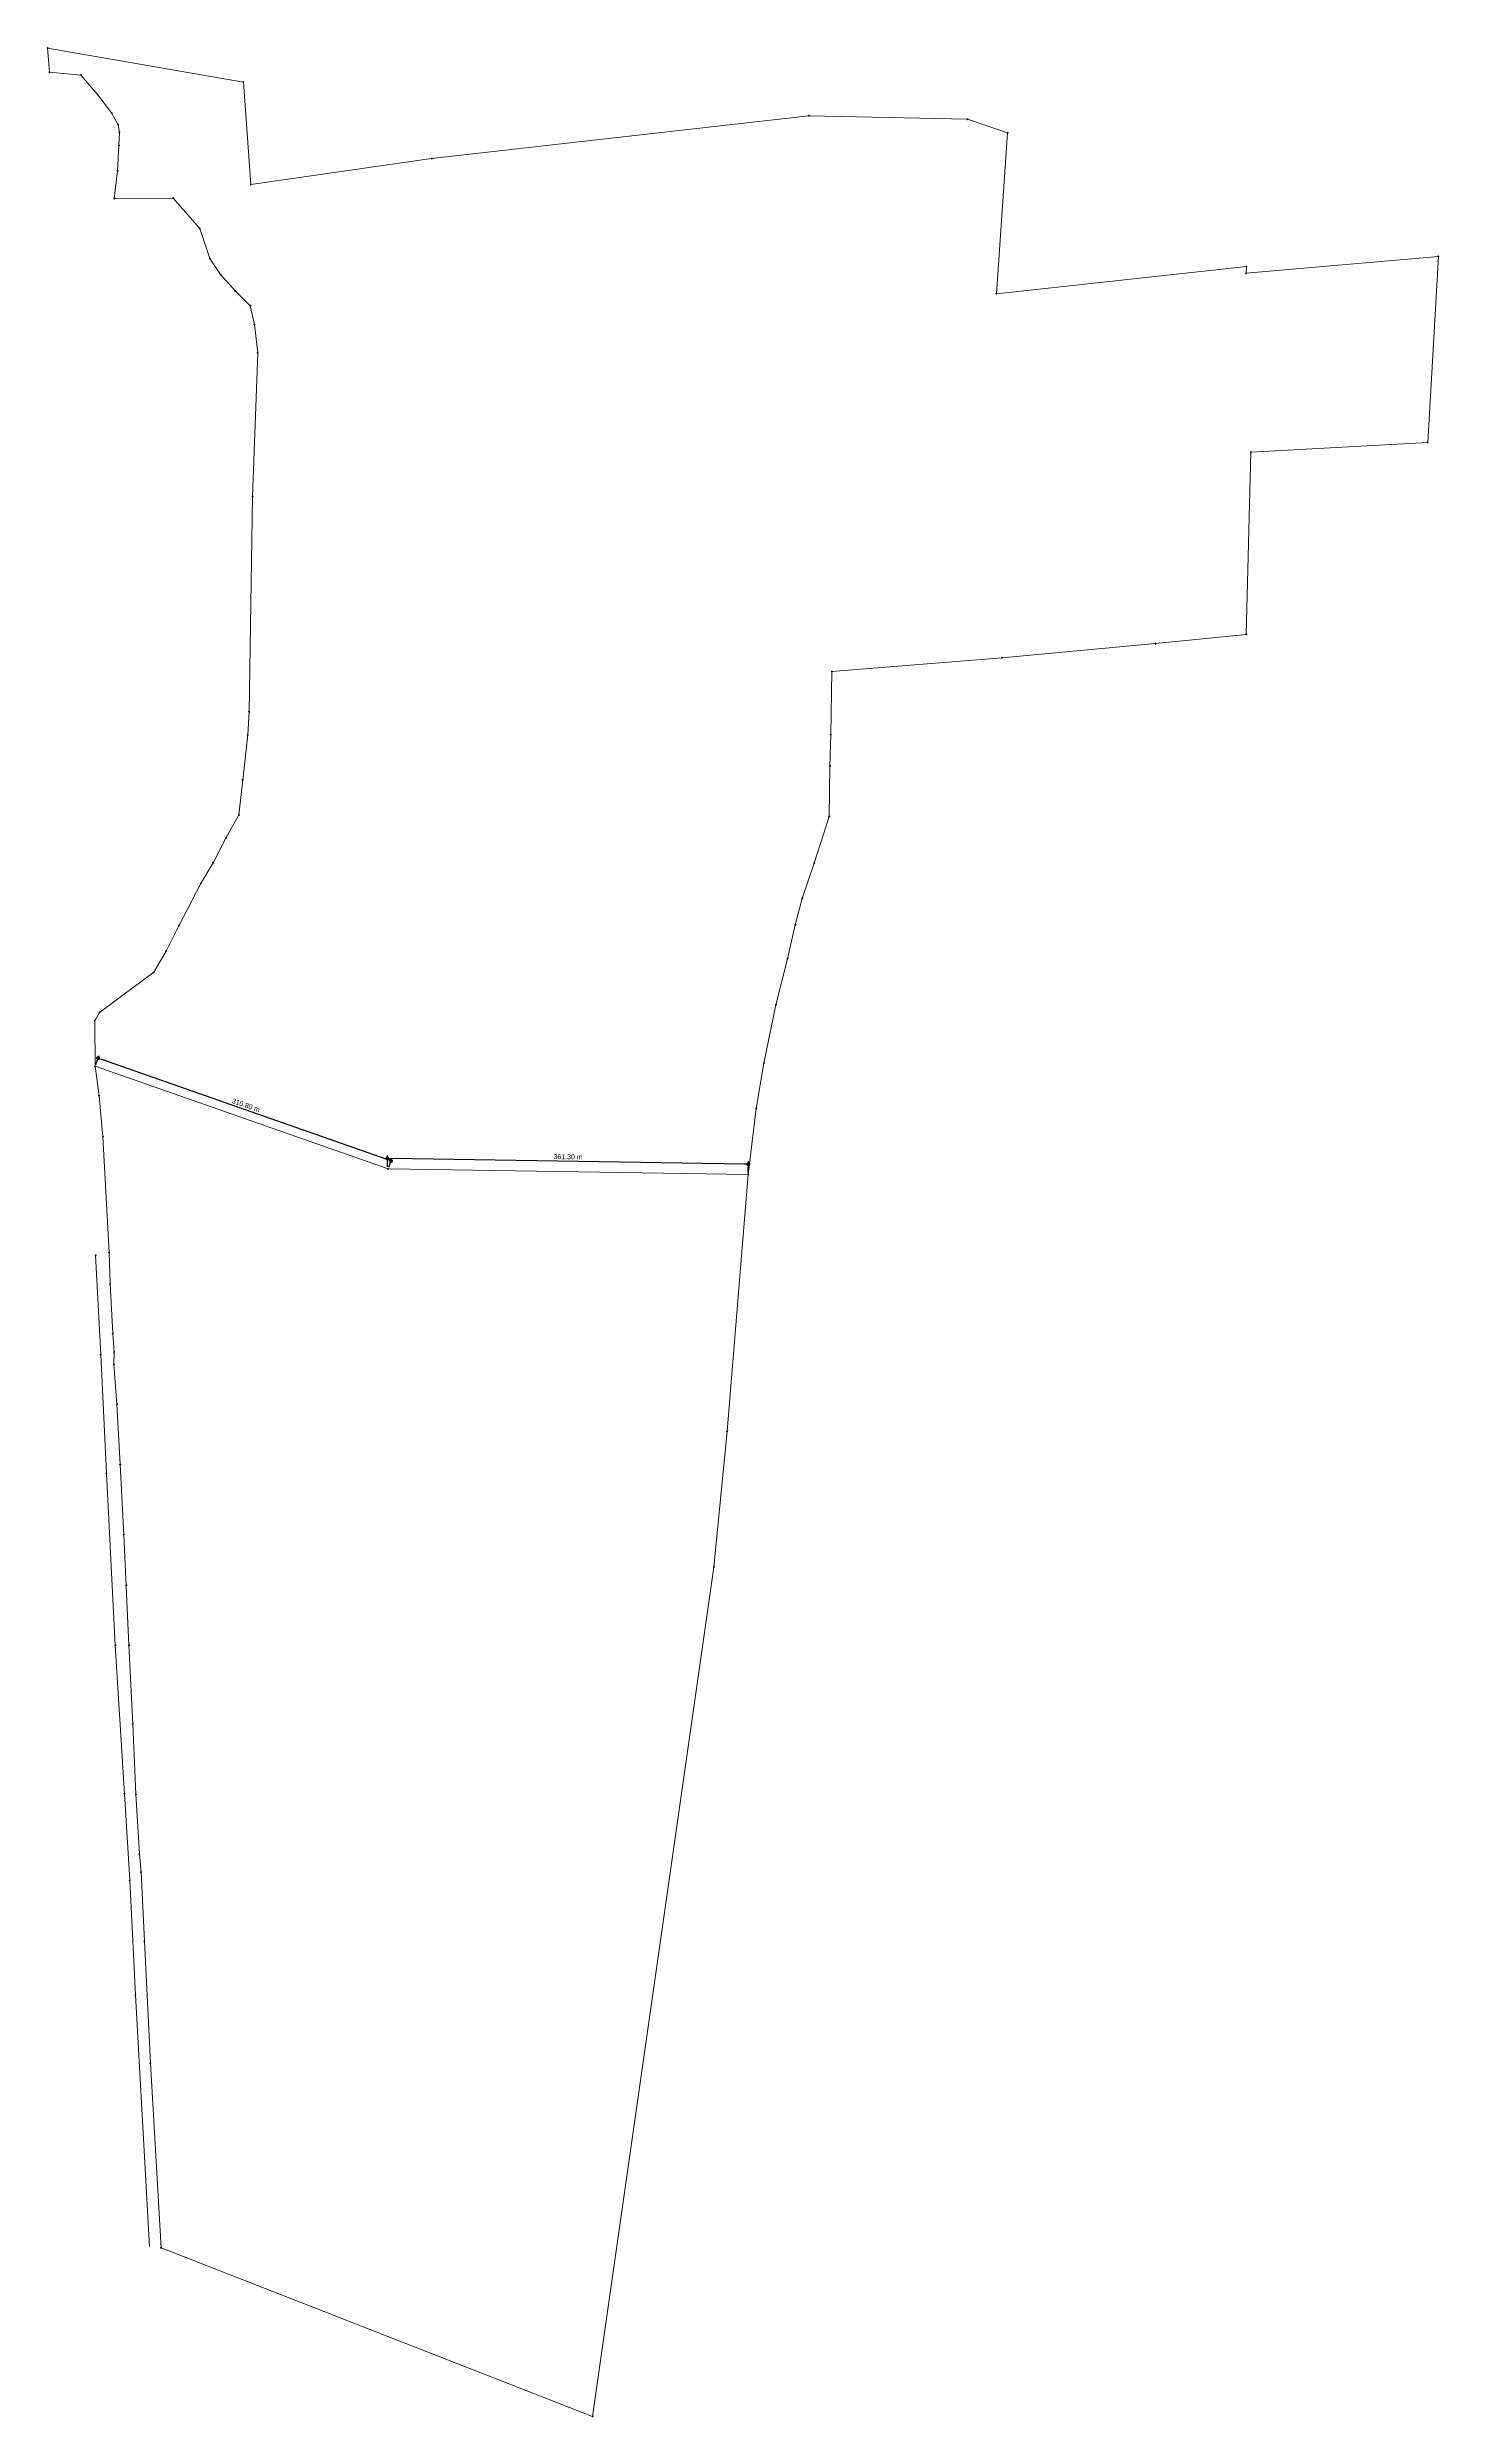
# Model space of a CAD drawing. Header units: metres. Extents: x 615852 to 645080, y 1301217 to 1325118.
# Drawn here: x 616877 to 618270, y 1313574 to 1315947 of the extents above; entities that cross this region are included whole.
import ezdxf

# ---------------------------------------------------------------- set-up
doc = ezdxf.new("R2010")
doc.units = ezdxf.units.M
doc.header["$PDMODE"] = 32
doc.header["$PDSIZE"] = 0.5
doc.layers.add('CIRCULO PI', color=2, linetype='Continuous')
doc.layers.add('Point', color=5, linetype='Continuous', lineweight=100)
doc.layers.add('Point_Name', color=1, linetype='Continuous', lineweight=100)
doc.styles.get("Standard").update_dxf_attribs({"font": 'arial.ttf'})
doc.dimstyles.new('COTAS DE RETIRO', dxfattribs={"dimtxt": 5, "dimasz": 4, "dimexe": 3, "dimexo": 2, "dimgap": 2, "dimtad": 1, "dimzin": 0, "dimdsep": 46, "dimtxsty": 'Standard', "dimblk": 'DOT', "dimcen": 0.09, "dimclrd": 1, "dimclre": 2, "dimclrt": 7, "dimadec": 0, "dimazin": 0, "dimtfac": 1, "dimtofl": 0, "dimtmove": 0, "dimatfit": 3, "dimfxl": 1, "dimtolj": 1, "dimtzin": 0, "dimarcsym": 0})

# ---------------------------------------------------------------- blocks, each defined once
blk = doc.blocks.new('_Dot')
at = {"color": 0, "linetype": 'ByBlock', "lineweight": -2}
blk.add_line((-0.5, 0), (-1, 0), dxfattribs=at)
at = {"color": 0, "linetype": 'ByBlock', "const_width": 0.5}
blk.add_lwpolyline([(-0.25, 0, 1), (0.25, 0, 1)], format="xyb", close=True, dxfattribs=at)
blk = doc.blocks.new('*D28')
at = {"layer": 'CIRCULO PI', "color": 2, "lineweight": -2, "transparency": 16777216}
for p, q in [((617217, 1314826.1), (617217.1, 1314837.4)), ((617578.2, 1314820.2), (617578.4, 1314831.5))]:
    blk.add_line(p, q, dxfattribs=at)
at = {"layer": 'CIRCULO PI', "color": 1, "lineweight": -2, "transparency": 16777216}
blk.add_line((617574.3, 1314828.6), (617221.1, 1314834.3), dxfattribs=at)
at = {"layer": 'Defpoints', "color": 0, "transparency": 16777216}
for p in [(617217.1, 1314834.4), (617216.9, 1314824.1, 35.4), (617578.2, 1314818.2, 35.4)]:
    blk.add_point(p, dxfattribs=at)
at = {"layer": 'CIRCULO PI', "color": 1, "lineweight": -2, "transparency": 16777216, "xscale": 4, "yscale": 4, "zscale": 4}
for p, rotation in [((617217.1, 1314834.4), 179.0705458721258), ((617578.3, 1314828.5), 359.0705458721258)]:
    blk.add_blockref('_Dot', p, dxfattribs=dict(at, rotation=rotation))
at = {"layer": 'CIRCULO PI', "color": 7, "transparency": 16777216, "insert": (617397.8, 1314836), "char_height": 5, "attachment_point": 5, "rotation": 359.0705}
blk.add_mtext('\\A1;361.30 m', dxfattribs=at)
blk = doc.blocks.new('*D29')
at = {"layer": 'CIRCULO PI', "color": 2, "lineweight": -2, "transparency": 16777216}
for p, q in [((616925, 1314928.5), (616928.2, 1314937.6)), ((617218.3, 1314825.7), (617221.5, 1314834.8))]:
    blk.add_line(p, q, dxfattribs=at)
at = {"layer": 'CIRCULO PI', "color": 1, "lineweight": -2, "transparency": 16777216}
blk.add_line((617216.7, 1314833.2), (616931, 1314933.4), dxfattribs=at)
at = {"layer": 'Defpoints', "color": 0, "transparency": 16777216}
for p in [(616924.3, 1314926.6, 35.2), (616927.2, 1314934.8), (617217.6, 1314823.8, 35.2)]:
    blk.add_point(p, dxfattribs=at)
at = {"layer": 'CIRCULO PI', "color": 1, "lineweight": -2, "transparency": 16777216, "xscale": 4, "yscale": 4, "zscale": 4}
for p, rotation in [((616927.2, 1314934.8), 160.6787377815661), ((617220.5, 1314831.9), 340.6787377815661)]:
    blk.add_blockref('_Dot', p, dxfattribs=dict(at, rotation=rotation))
at = {"layer": 'CIRCULO PI', "color": 7, "transparency": 16777216, "insert": (617075.3, 1314887.6), "char_height": 5, "attachment_point": 5, "rotation": 340.6787}
blk.add_mtext('\\A1;310.80 m', dxfattribs=at)

msp = doc.modelspace()

# ---------------------------------------------------------------- linework, layer by layer
at = {"color": 4, "lineweight": 0}
for points, elevation in [([(617578.17253, 1314818.19585), (617586.13984, 1314884.34692), (617593.81598, 1314929.81457), (617605.88011, 1314988.30604), (617617.61397, 1315034.4241), (617625.30337, 1315068.28745), (617632.25221, 1315094.71685), (617644.33824, 1315130.12013), (617659.14399, 1315176.83568), (617660.01349, 1315227.23106), (617660.74681, 1315258.66602), (617662.00783, 1315321.88209), (617832.10013, 1315335.73019), (617985.94641, 1315349.91143), (618076.77689, 1315359.20086), (618081.38518, 1315541.73756), (618258.51968, 1315551.48159), (618269.23049, 1315737.70723), (618076.66271, 1315720.81594), (618076.93103, 1315727.46959), (617826.69052, 1315700.33542), (617837.91969, 1315861.61447), (617797.56796, 1315875.11648), (617638.86313, 1315878.58885), (617261.2368, 1315835.76409), (617080.11335, 1315809.65752), (617072.71178, 1315912.30758), (616876.77249, 1315946.29562), (616878.48524, 1315922.3), (616910.03847, 1315919.36891), (616926.8897, 1315899.66123), (616940.85094, 1315881.35731), (616947.27593, 1315869.55698), (616948.67383, 1315861.93517), (616948.08682, 1315848.88654), (616946.7752, 1315823.426), (616943.48524, 1315795.72613), (617002.44847, 1315796.06501), (617029.09515, 1315765.77304), (617039.17057, 1315735.53899), (617049.76937, 1315719.55579), (617064.47624, 1315703.24413), (617079.52777, 1315688.29298), (617083.79074, 1315669.57316), (617087.08522, 1315641.15137), (617081.89354, 1315497.38414), (617078.43084, 1315281.65501), (617077.05194, 1315258.56414), (617072.02077, 1315213.4894), (617068.30367, 1315178.4789), (617055.20498, 1315155.25893), (617042.34615, 1315130.41732), (617030.0699, 1315109.75596), (617008.17385, 1315067.39167), (616995.29754, 1315041.95375), (616982.99742, 1315020.77609), (616928.75054, 1314980.62475), (616923.85927, 1314972.32619), (616924.34553, 1314926.63782), (617217.63656, 1314823.80656), (617578.17253, 1314818.19585)], 35.4026), ([(616924.34553, 1314926.63782), (617217.63656, 1314823.80656)], 35.24098), ([(616990.26534, 1313743.40577), (616979.58627, 1313928.29613), (616973.59391, 1314050.42515), (616970.23872, 1314119.69399), (616968.61917, 1314137.8098), (616965.07688, 1314197.57809), (616962.03015, 1314267.94059), (616958.17931, 1314346.89991), (616952.99757, 1314457.56045), (616949.38283, 1314527.75857), (616946.0902, 1314588.28734), (616943.14806, 1314627.99393), (616943.22848, 1314640.53102), (616942.00555, 1314659.02431), (616939.28363, 1314708.95812), (616938.23568, 1314740.21682), (616932.05494, 1314856.13254), (616928.32721, 1314897.22101), (616924.34553, 1314926.63782), (617217.63656, 1314823.80656), (617578.17253, 1314818.19585), (617557.01602, 1314561.21249), (617543.75731, 1314425.2188), (617422.32612, 1313574.61619), (616990.26534, 1313743.40577)], 35.42385), ([(616924.76793, 1314737.43789), (616929.99585, 1314637.86684), (616935.6435, 1314518.90176), (616944.39616, 1314346.89386), (616953.66345, 1314198.07566), (616959.03787, 1314111.48727), (616964.58044, 1313996.27395), (616978.75142, 1313744.72712)], 35.42385)]:
    msp.add_lwpolyline(points, dxfattribs=dict(at, elevation=elevation))
at = {"layer": 'Point'}
for p in [(616876.77249, 1315946.29562, 39.55521), (616878.48524, 1315922.3, 40.31397), (616910.03847, 1315919.36891, 39.77982), (617797.56796, 1315875.11648, 41.91347), (617837.91969, 1315861.61447, 42.21271), (618076.93103, 1315727.46959, 40.87129), (618269.23049, 1315737.70723, 40.94586), (618076.66271, 1315720.81594, 41.26426), (617826.69052, 1315700.33542, 42.31671), (618258.51968, 1315551.48159, 39.37102), (617985.94641, 1315349.91143, 38.61869), (618076.77689, 1315359.20086, 37.58162), (617832.10013, 1315335.73019, 38.04363), (616946.0902, 1314588.28734, 34.68586), (617557.01602, 1314561.21249, 35.3854), (616935.6435, 1314518.90176, 35.60575), (616949.38283, 1314527.75857, 35.49985), (616952.99757, 1314457.56045, 35.49955), (617543.75731, 1314425.2188, 34.25589), (616955.38658, 1314406.80211, 35.28999), (616944.39616, 1314346.89386, 35.32123), (616958.17931, 1314346.89991, 35.13435), (616962.03015, 1314267.94059, 34.78875), (616953.66345, 1314198.07566, 35.89875), (616965.07688, 1314197.57809, 36.74155), (616968.61917, 1314137.8098, 34.9562), (616970.23872, 1314119.69399, 35.06661), (616959.03787, 1314111.48727, 34.59211), (616973.59391, 1314050.42515, 34.78596), (616964.58044, 1313996.27395, 34.69719), (616979.58627, 1313928.29613, 35.96324), (616990.26534, 1313743.40577, 35.42385), (617422.32612, 1313574.61619, 33.19552)]:
    msp.add_point(p, dxfattribs=at)
at = {"layer": 'Point', "color": 4}
for p in [(616926.8897, 1315899.66123, 39.975), (617072.71178, 1315912.30758, 39.63475), (616940.85094, 1315881.35731, 40.30632), (616947.27593, 1315869.55698, 39.87001), (617638.86313, 1315878.58885, 42.18293), (616948.08682, 1315848.88654, 39.99194), (616948.67383, 1315861.93517, 39.9729), (616946.7752, 1315823.426, 40.02386), (617261.2368, 1315835.76409, 41.97312), (617080.11335, 1315809.65752, 39.56609), (616943.48524, 1315795.72613, 36.22084), (617002.44847, 1315796.06501, 38.55198), (617029.09515, 1315765.77304, 36.7083), (617039.17057, 1315735.53899, 37.28884), (617049.76937, 1315719.55579, 37.01729), (617064.47624, 1315703.24413, 38.35591), (617079.52777, 1315688.29298, 39.43009), (617083.79074, 1315669.57316, 39.65636), (617087.08522, 1315641.15137, 40.68812), (617081.89354, 1315497.38414, 40.18303), (617662.00783, 1315321.88209, 39.73918), (617078.43084, 1315281.65501, 40.22733), (617077.05194, 1315258.56414, 39.91498), (617660.74681, 1315258.66602, 35.92105), (617072.02077, 1315213.4894, 38.24339), (617660.01349, 1315227.23106, 36.46051), (617068.30367, 1315178.4789, 36.3641), (617659.14399, 1315176.83568, 36.63671), (617055.20498, 1315155.25893, 36.62462), (617030.0699, 1315109.75596, 37.9429), (617042.34615, 1315130.41732, 36.64162), (617644.33824, 1315130.12013, 37.45474), (617632.25221, 1315094.71685, 36.93821), (617008.17385, 1315067.39167, 38.42947), (617625.30337, 1315068.28745, 36.55929), (616995.29754, 1315041.95375, 35.49907), (616982.99742, 1315020.77609, 36.20197), (617617.61397, 1315034.4241, 36.14514), (616923.85927, 1314972.32619, 34.96254), (616928.75054, 1314980.62475, 34.60364), (617605.88011, 1314988.30604, 37.38433), (616924.34553, 1314926.63782, 35.24098), (617593.81598, 1314929.81457, 36.83074), (616928.32721, 1314897.22101, 35.7458), (617586.13984, 1314884.34692, 35.21957), (616932.05494, 1314856.13254, 35.9969), (617217.63656, 1314823.80656, 36.55829), (617578.17253, 1314818.19585, 35.4026), (616924.76793, 1314737.43789, 35.65039), (616938.23568, 1314740.21682, 35.2977), (616939.28363, 1314708.70812, 35.95636), (616942.00555, 1314659.02431, 35.46769), (616929.99585, 1314637.86684, 35.46147), (616943.22848, 1314640.53102, 35.55806), (616943.14806, 1314627.99393, 35.27283)]:
    msp.add_point(p, dxfattribs=at)
at = {"layer": 'Point', "color": 3}
msp.add_point((618081.38518, 1315541.73756, 38.60515), dxfattribs=at)

# ---------------------------------------------------------------- texts
at = {"layer": 'Point_Name'}
for s, p in [('p59', (616876.77249, 1315946.54562)), ('p60', (616878.48524, 1315922.55)), ('p61', (616910.03847, 1315919.61891)), ('p54', (617797.56796, 1315875.36648)), ('p53', (617837.91969, 1315861.86447)), ('p51', (618076.93103, 1315727.71959)), ('p49', (618269.23049, 1315737.95723)), ('p50', (618076.66271, 1315721.06594)), ('p52', (617826.69052, 1315700.58542)), ('p48', (618258.51968, 1315551.73159)), ('p45', (617985.94641, 1315350.16143)), ('p46', (618076.77689, 1315359.45086)), ('p44', (617832.10013, 1315335.98019)), ('p11', (616946.0902, 1314588.53734)), ('p30', (617557.01602, 1314561.46249)), ('p13', (616935.6435, 1314519.15176)), ('p12', (616949.38283, 1314528.00857)), ('p14', (616952.99757, 1314457.81045)), ('p29', (617543.75731, 1314425.4688)), ('p15', (616955.38658, 1314407.05211)), ('p17', (616944.39616, 1314347.14386)), ('p16', (616958.17931, 1314347.14991)), ('p18', (616962.03015, 1314268.19059)), ('p20', (616953.66345, 1314198.32566)), ('p19', (616965.07688, 1314197.82809)), ('p21', (616968.61917, 1314138.0598)), ('p22', (616970.23872, 1314119.94399)), ('p23', (616959.03787, 1314111.73727)), ('p24', (616973.59391, 1314050.67515)), ('p25', (616964.58044, 1313996.52395)), ('p26', (616979.58627, 1313928.54613)), ('p27', (616990.26534, 1313743.65577)), ('p28', (617422.32612, 1313574.86619))]:
    msp.add_text(s, height=0.5, dxfattribs=at).set_placement(p)
at = {"layer": 'Point_Name', "color": 4}
for s, p in [('p62', (616926.8897, 1315899.91123)), ('p58', (617072.71178, 1315912.55758)), ('p63', (616940.85094, 1315881.60731)), ('p64', (616947.27593, 1315869.80698)), ('p55', (617638.86313, 1315878.83885)), ('p66', (616948.08682, 1315849.13654)), ('p65', (616948.67383, 1315862.18517)), ('p67', (616946.7752, 1315823.676)), ('p56', (617261.2368, 1315836.01409)), ('p57', (617080.11335, 1315809.90752)), ('p68', (616943.48524, 1315795.97613)), ('p69', (617002.44847, 1315796.31501)), ('p70', (617029.09515, 1315766.02304)), ('p71', (617039.17057, 1315735.78899)), ('p72', (617049.76937, 1315719.80579)), ('p73', (617064.47624, 1315703.49413)), ('p60', (617079.52777, 1315688.54298)), ('p61', (617083.79074, 1315669.82316)), ('p62', (617087.08522, 1315641.40137)), ('p63', (617081.89354, 1315497.63414)), ('p33', (617662.00783, 1315322.13209)), ('p64', (617078.43084, 1315281.90501)), ('p65', (617077.05194, 1315258.81414)), ('p34', (617660.74681, 1315258.91602)), ('p35', (617660.01349, 1315227.48106)), ('p66', (617072.02077, 1315213.7394)), ('p67', (617068.30367, 1315178.7289)), ('p36', (617659.14399, 1315177.08568)), ('p68', (617055.20498, 1315155.50893)), ('p70', (617030.0699, 1315110.00596)), ('p69', (617042.34615, 1315130.66732)), ('p37', (617644.33824, 1315130.37013)), ('p38', (617632.25221, 1315094.96685)), ('p71', (617008.17385, 1315067.64167)), ('p39', (617625.30337, 1315068.53745)), ('p72', (616995.29754, 1315042.20375)), ('p73', (616982.99742, 1315021.02609)), ('p40', (617617.61397, 1315034.6741)), ('p75', (616923.85927, 1314972.57619)), ('p74', (616928.75054, 1314980.87475)), ('p41', (617605.88011, 1314988.55604)), ('p1', (616924.34553, 1314926.88782)), ('p42', (617593.81598, 1314930.06457)), ('p2', (616928.32721, 1314897.47101)), ('p43', (617586.13984, 1314884.59692)), ('p3', (616932.05494, 1314856.38254)), ('p32', (617217.63656, 1314824.05656)), ('p31', (617578.17253, 1314818.44585)), ('p5', (616924.76793, 1314737.68789)), ('p4', (616938.23568, 1314740.46682)), ('p6', (616939.28363, 1314708.95812)), ('p7', (616942.00555, 1314659.27431)), ('p9', (616929.99585, 1314638.11684)), ('p8', (616943.22848, 1314640.78102)), ('p10', (616943.14806, 1314628.24393))]:
    msp.add_text(s, height=0.5, dxfattribs=at).set_placement(p)
at = {"layer": 'Point_Name', "color": 3}
msp.add_text('p47', height=0.5, dxfattribs=at).set_placement((618081.38518, 1315541.98756))

# ---------------------------------------------------------------- dimensions: what is measured, and where the dimension line sits
at = {"layer": 'CIRCULO PI'}
for p1, p2, distance, picture, middle in [((617217.63656, 1314823.80656, 35.24098), (616924.34553, 1314926.63782, 35.24098), -8.60249, '*D29', (617075.34425, 1314887.63822)), ((617578.17253, 1314818.19585, 35.4026), (617216.92352, 1314824.05656, 35.4026), -10.32445, '*D28', (617397.78938, 1314836.00327))]:
    dim = msp.add_aligned_dim(p1=p1, p2=p2, distance=distance, dimstyle='COTAS DE RETIRO', override={"dimpost": ' m', "dimfxl": 0.18}, dxfattribs=at)
    dim.commit()
    dim.dimension.update_dxf_attribs({"geometry": picture, "text_midpoint": middle})

doc.saveas('drawing.dxf')
